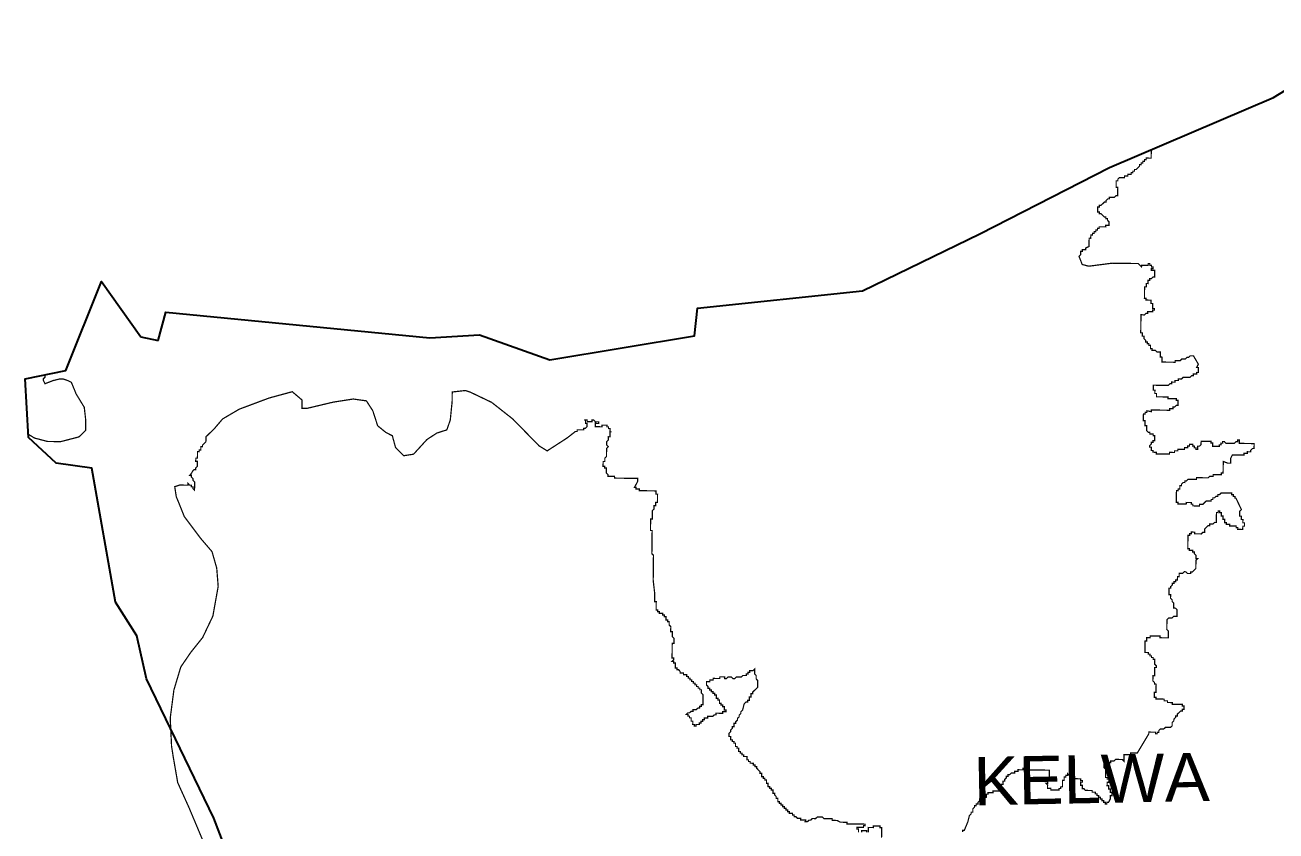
# Model space of a CAD drawing. Header units: metres. Extents: x 261354 to 266452, y 2168453 to 2172813.
# Drawn here: x 261354 to 264362, y 2170717 to 2172656 of the extents above; entities that cross this region are included whole.
import ezdxf

# ---------------------------------------------------------------- set-up
doc = ezdxf.new("R2010")
doc.units = ezdxf.units.M
for name, color, linetype in [('A-BLDG', 7, 'Continuous'), ('HAZARDS LINE', 1, 'Continuous'), ('village', 3, 'Continuous'), ('VILLAGE NAME', 250, 'Continuous')]:
    doc.layers.add(name, color=color, linetype=linetype)
doc.styles.get("Standard").update_dxf_attribs({"font": 'simplex.shx'})

msp = doc.modelspace()

# ---------------------------------------------------------------- linework, layer by layer
at = {"layer": 'A-BLDG', "color": 3, "flags": 128}
msp.add_lwpolyline([(261632.5, 2171905.5), (261674.2, 2171896.4)], dxfattribs=at)
at = {"layer": 'HAZARDS LINE', "lineweight": 18}
for points in [[(264062.1, 2172355.6, 2.99, 2.99, 0), (264061.8, 2172335.3, 2.99, 2.99, 0), (264049.9, 2172335.5, 2.99, 2.99, 0), (264049.8, 2172331.5, 2.97, 2.97, 0), (264045.8, 2172331.5, 2.97, 2.97, 0), (264045.8, 2172327.6, 2.97, 2.97, 0), (264041.8, 2172327.6, 2.97, 2.97, 0), (264041.8, 2172323.7, 2.97, 2.97, 0), (264037.8, 2172323.7, 2.97, 2.97, 0), (264037.8, 2172319.7, 2.97, 2.97, 0), (264033.8, 2172319.8, 2.97, 2.97, 0), (264033.8, 2172315.8, 2.97, 2.97, 0), (264029.7, 2172311.9, 2.97, 2.97, 0), (264025.7, 2172308, 2.97, 2.97, 0), (264021.8, 2172308, 2.97, 2.97, 0), (264021.7, 2172304.1, 2.97, 2.97, 0), (264017.8, 2172304.1, 2.97, 2.97, 0), (264017.7, 2172300.2, 2.97, 2.97, 0), (264013.7, 2172300.2, 2.97, 2.97, 0), (264013.7, 2172296.2, 2.97, 2.97, 0), (264005.8, 2172296.3, 2.97, 2.97, 0), (264005.7, 2172292.4, 2.97, 2.97, 0), (263997.8, 2172292.5, 2.97, 2.97, 0), (263997.7, 2172288.5, 2.97, 2.97, 0), (263985.8, 2172288.6, 2.97, 2.97, 0), (263981.8, 2172284.7, 2.97, 2.97, 0), (263981.8, 2172280.8, 2.97, 2.97, 0), (263977.8, 2172280.8, 2.97, 2.97, 0), (263977.6, 2172264.9, 2.97, 2.97, 0), (263981.6, 2172264.9, 2.97, 2.97, 0), (263981.3, 2172245.1, 2.97, 2.97, 0), (263977.4, 2172245.1, 2.97, 2.97, 0), (263973.4, 2172241.2, 2.97, 2.97, 0), (263961.5, 2172241.3, 2.97, 2.97, 0), (263961.4, 2172237.4, 2.97, 2.97, 0), (263957.4, 2172237.4, 2.97, 2.97, 0), (263953.4, 2172233.5, 2.97, 2.97, 0), (263953.4, 2172229.5, 2.97, 2.97, 0), (263949.4, 2172229.6, 2.97, 2.97, 0), (263945.4, 2172225.7, 2.97, 2.97, 0), (263941.4, 2172221.8, 2.97, 2.97, 0), (263937.4, 2172221.8, 2.97, 2.97, 0), (263937.4, 2172217.8, 2.97, 2.97, 0), (263933.4, 2172217.9, 2.97, 2.97, 0), (263933.3, 2172206, 2.97, 2.97, 0), (263937.2, 2172205.9, 2.97, 2.97, 0), (263937.2, 2172202, 2.97, 2.97, 0), (263941.1, 2172201.9, 2.97, 2.97, 0), (263945.1, 2172197.9, 2.97, 2.97, 0), (263949, 2172193.9, 2.97, 2.97, 0), (263952.9, 2172193.8, 2.97, 2.97, 0), (263952.9, 2172189.9, 2.97, 2.97, 0), (263956.9, 2172189.8, 2.97, 2.97, 0), (263956.8, 2172185.9, 2.97, 2.97, 0), (263960.7, 2172181.9, 2.97, 2.97, 0), (263960.6, 2172173.9, 2.97, 2.97, 0), (263952.7, 2172174, 2.97, 2.97, 0), (263952.7, 2172170, 2.97, 2.97, 0), (263936.8, 2172170.2, 2.97, 2.97, 0), (263936.7, 2172166.3, 2.97, 2.97, 0), (263932.8, 2172166.3, 2.97, 2.97, 0), (263932.7, 2172162.4, 2.97, 2.97, 0), (263928.8, 2172162.4, 2.97, 2.97, 0), (263928.7, 2172158.4, 2.97, 2.97, 0), (263924.8, 2172158.5, 2.97, 2.97, 0), (263924.7, 2172154.5, 2.97, 2.97, 0), (263920.7, 2172154.6, 2.97, 2.97, 0), (263920.7, 2172150.6, 2.97, 2.97, 0), (263916.7, 2172150.7, 2.97, 2.97, 0), (263916.6, 2172142.7, 2.97, 2.97, 0), (263912.7, 2172142.8, 2.97, 2.97, 0), (263912.4, 2172122.9, 2.97, 2.97, 0), (263904.4, 2172119.1, 2.97, 2.97, 0), (263904.4, 2172115.1, 2.97, 2.97, 0), (263896.5, 2172115.2, 2.97, 2.97, 0), (263896.4, 2172111.2, 2.97, 2.97, 0), (263892.4, 2172111.3, 2.97, 2.97, 0), (263892.3, 2172103.4, 2.97, 2.97, 0), (263888.3, 2172099.4, 2.97, 2.97, 0), (263896, 2172079.5, 2.97, 2.97, 0), (263911.8, 2172075.4, 2.97, 2.97, 0), (263967.4, 2172082.6, 2.97, 2.97, 0), (264030.9, 2172081.8, 2.97, 2.97, 0), (264038.7, 2172073.8, 2.97, 2.97, 0), (264038.8, 2172077.8, 2.97, 2.97, 0), (264046.7, 2172077.7, 2.99, 2.99, 0), (264054.7, 2172077.6, 2.99, 2.99, 0), (264054.7, 2172081.5, 2.99, 2.99, 0), (264058.7, 2172081.5, 2.99, 2.99, 0), (264058.7, 2172077.5, 2.99, 2.99, 0), (264062.6, 2172077.5, 2.99, 2.99, 0), (264062.6, 2172073.5, 2.99, 2.99, 0), (264066.6, 2172073.4, 2.99, 2.99, 0), (264066.5, 2172069.4, 2.99, 2.99, 0), (264062.5, 2172069.5, 2.99, 2.99, 0), (264062.5, 2172065.5, 2.99, 2.99, 0), (264070.5, 2172065.4, 2.99, 2.99, 0), (264070.3, 2172049.5, 2.99, 2.99, 0), (264066.3, 2172049.5, 2.99, 2.99, 0), (264062.2, 2172045.6, 2.99, 2.99, 0), (264058.2, 2172045.6, 2.99, 2.99, 0), (264058.2, 2172041.6, 2.99, 2.99, 0), (264054.2, 2172041.7, 2.99, 2.99, 0), (264054.1, 2172033.7, 2.99, 2.99, 0), (264050.1, 2172033.8, 2.99, 2.99, 0), (264050, 2172025.8, 2.99, 2.99, 0), (264046, 2172025.8, 2.99, 2.99, 0), (264045.7, 2171997.9, 2.99, 2.99, 0), (264049.7, 2171997.9, 2.99, 2.99, 0), (264049.6, 2171993.9, 2.99, 2.99, 0), (264061.6, 2171993.7, 2.99, 2.99, 0), (264061.5, 2171985.8, 2.99, 2.99, 0), (264065.4, 2171985.7, 2.99, 2.99, 0), (264065.3, 2171973.8, 2.99, 2.99, 0), (264069.3, 2171973.7, 2.99, 2.99, 0), (264069.2, 2171969.7, 2.99, 2.99, 0), (264065.2, 2171969.8, 2.99, 2.99, 0), (264065.2, 2171965.8, 2.99, 2.99, 0), (264053.2, 2171965.9, 2.99, 2.99, 0), (264053.2, 2171962, 2.99, 2.99, 0), (264049.2, 2171962, 2.99, 2.99, 0), (264045.2, 2171958.1, 2.97, 2.97, 0), (264045.2, 2171958.1, 2.97, 2.97, 0), (264037.3, 2171958.8, 2.97, 2.97, 0), (264036.8, 2171915.2, 2.97, 2.97, 0), (264040.8, 2171915.1, 2.97, 2.97, 0), (264040.7, 2171907.2, 2.97, 2.97, 0), (264044.6, 2171907.1, 2.97, 2.97, 0), (264044.6, 2171905.1, 2.99, 2.99, 0), (264044.5, 2171901.2, 2.99, 2.99, 0), (264048.5, 2171897.1, 2.99, 2.99, 0), (264048.4, 2171893.1, 2.99, 2.99, 0), (264052.4, 2171893.1, 2.99, 2.99, 0), (264052.4, 2171889.1, 2.99, 2.99, 0), (264056.3, 2171889, 2.99, 2.99, 0), (264056.3, 2171885.1, 2.99, 2.99, 0), (264060.3, 2171885, 2.99, 2.99, 0), (264060.2, 2171877, 2.99, 2.99, 0), (264064.2, 2171877, 2.99, 2.99, 0), (264064.1, 2171873, 2.99, 2.99, 0), (264072.1, 2171872.9, 2.99, 2.99, 0), (264076, 2171868.9, 2.99, 2.99, 0), (264084, 2171868.8, 2.99, 2.99, 0), (264083.8, 2171856.8, 2.99, 2.99, 0), (264087.8, 2171856.7, 2.99, 2.99, 0), (264087.7, 2171844.8, 2.99, 2.99, 0), (264119.5, 2171844.4, 2.99, 2.99, 0), (264119.6, 2171848.4, 2.99, 2.99, 0), (264131.6, 2171848.2, 2.99, 2.99, 0), (264135.6, 2171852.1, 2.99, 2.99, 0), (264143.6, 2171852, 2.99, 2.99, 0), (264147.6, 2171856, 2.99, 2.99, 0), (264151.6, 2171855.9, 2.99, 2.99, 0), (264155.6, 2171859.8, 2.99, 2.99, 0), (264163.6, 2171859.7, 2.99, 2.99, 0), (264175.3, 2171839.7, 2.99, 2.99, 0), (264171.2, 2171831.7, 2.99, 2.99, 0), (264175.2, 2171831.7, 2.99, 2.99, 0), (264175, 2171819.7, 2.99, 2.99, 0), (264171, 2171819.8, 2.99, 2.99, 0), (264171, 2171815.8, 2.99, 2.99, 0), (264163, 2171815.9, 2.99, 2.99, 0), (264163, 2171811.9, 2.99, 2.99, 0), (264159, 2171812, 2.99, 2.99, 0), (264155, 2171808, 2.99, 2.99, 0), (264139, 2171808.2, 2.99, 2.99, 0), (264135, 2171804.3, 2.99, 2.99, 0), (264127, 2171804.4, 2.99, 2.99, 0), (264126.9, 2171800.4, 2.99, 2.99, 0), (264119, 2171800.5, 2.99, 2.99, 0), (264118.9, 2171796.5, 2.99, 2.99, 0), (264111, 2171796.6, 2.99, 2.99, 0), (264110.9, 2171792.6, 2.99, 2.99, 0), (264106.9, 2171792.7, 2.99, 2.99, 0), (264102.9, 2171788.8, 2.99, 2.99, 0), (264067, 2171789.2, 2.99, 2.99, 0), (264066.8, 2171777.3, 2.99, 2.99, 0), (264070.8, 2171777.2, 2.99, 2.99, 0), (264070.7, 2171769.2, 2.99, 2.99, 0), (264074.7, 2171769.2, 2.99, 2.99, 0), (264074.6, 2171761.2, 2.99, 2.99, 0), (264078.6, 2171761.2, 2.99, 2.99, 0), (264102.5, 2171760.9, 2.99, 2.99, 0), (264102.5, 2171756.9, 2.99, 2.99, 0), (264122.4, 2171756.6, 2.99, 2.99, 0), (264122.3, 2171752.6, 2.99, 2.99, 0), (264126.3, 2171752.6, 2.99, 2.99, 0), (264126.2, 2171740.6, 2.99, 2.99, 0), (264122.2, 2171740.7, 2.99, 2.99, 0), (264118.1, 2171736.7, 2.99, 2.99, 0), (264114.2, 2171736.8, 2.99, 2.99, 0), (264114.1, 2171732.8, 2.99, 2.99, 0), (264106.1, 2171732.9, 2.99, 2.99, 0), (264106.1, 2171728.9, 2.99, 2.99, 0), (264062.2, 2171729.5, 2.99, 2.99, 0), (264062.2, 2171725.5, 2.99, 2.99, 0), (264051.4, 2171727.6, 2.97, 2.97, 0), (264051.3, 2171723.7, 2.97, 2.97, 0), (264047.3, 2171723.7, 2.97, 2.97, 0), (264047.3, 2171719.8, 2.97, 2.97, 0), (264043.3, 2171719.8, 2.97, 2.97, 0), (264043.1, 2171703.9, 2.97, 2.97, 0), (264047.1, 2171703.9, 2.97, 2.97, 0), (264047, 2171692, 2.97, 2.97, 0), (264050.9, 2171691.9, 2.97, 2.97, 0), (264050.9, 2171688, 2.99, 2.99, 0), (264050.8, 2171680, 2.99, 2.99, 0), (264054.7, 2171676, 2.99, 2.99, 0), (264058.7, 2171675.9, 2.99, 2.99, 0), (264058.6, 2171671.9, 2.99, 2.99, 0), (264066.6, 2171671.8, 2.99, 2.99, 0), (264066.6, 2171667.8, 2.99, 2.99, 0), (264070.5, 2171667.8, 2.99, 2.99, 0), (264070.4, 2171655.8, 2.99, 2.99, 0), (264066.4, 2171655.9, 2.99, 2.99, 0), (264066.3, 2171651.9, 2.99, 2.99, 0), (264062.4, 2171651.9, 2.99, 2.99, 0), (264062.3, 2171648, 2.99, 2.99, 0), (264058.3, 2171644, 2.99, 2.99, 0), (264058.2, 2171640, 2.99, 2.99, 0), (264062.2, 2171640, 2.99, 2.99, 0), (264062.1, 2171632, 2.99, 2.99, 0), (264066.1, 2171632, 2.99, 2.99, 0), (264066, 2171628, 2.99, 2.99, 0), (264074, 2171627.9, 2.99, 2.99, 0), (264074, 2171623.9, 2.99, 2.99, 0), (264105.8, 2171623.5, 2.99, 2.99, 0), (264105.9, 2171627.5, 2.99, 2.99, 0), (264117.9, 2171627.3, 2.99, 2.99, 0), (264117.9, 2171631.3, 2.99, 2.99, 0), (264125.9, 2171631.2, 2.99, 2.99, 0), (264125.9, 2171635.2, 2.99, 2.99, 0), (264141.9, 2171635, 2.99, 2.99, 0), (264141.9, 2171638.9, 2.99, 2.99, 0), (264149.9, 2171638.8, 2.99, 2.99, 0), (264149.9, 2171642.8, 2.99, 2.99, 0), (264153.9, 2171642.8, 2.99, 2.99, 0), (264154, 2171646.8, 2.99, 2.99, 0), (264162, 2171646.7, 2.99, 2.99, 0), (264161.9, 2171642.7, 2.99, 2.99, 0), (264165.9, 2171642.6, 2.99, 2.99, 0), (264165.8, 2171638.6, 2.99, 2.99, 0), (264169.8, 2171638.6, 2.99, 2.99, 0), (264169.8, 2171634.6, 2.99, 2.99, 0), (264173.8, 2171634.5, 2.99, 2.99, 0), (264173.9, 2171642.5, 2.99, 2.99, 0), (264177.8, 2171642.5, 2.99, 2.99, 0), (264181.9, 2171646.4, 2.99, 2.99, 0), (264182, 2171654.4, 2.99, 2.99, 0), (264205.9, 2171654.1, 2.99, 2.99, 0), (264205.8, 2171650.1, 2.99, 2.99, 0), (264209.8, 2171650, 2.99, 2.99, 0), (264209.7, 2171642.1, 2.99, 2.99, 0), (264225.7, 2171641.8, 2.99, 2.99, 0), (264225.7, 2171645.8, 2.99, 2.99, 0), (264229.7, 2171645.8, 2.99, 2.99, 0), (264229.8, 2171649.8, 2.99, 2.99, 0), (264233.7, 2171649.7, 2.99, 2.99, 0), (264233.8, 2171653.7, 2.99, 2.99, 0), (264237.8, 2171653.6, 2.99, 2.99, 0), (264241.7, 2171649.6, 2.99, 2.99, 0), (264261.6, 2171649.3, 2.99, 2.99, 0), (264265.7, 2171653.3, 2.99, 2.99, 0), (264269.7, 2171653.2, 2.99, 2.99, 0), (264269.7, 2171657.2, 2.99, 2.99, 0), (264273.7, 2171657.2, 2.99, 2.99, 0), (264273.6, 2171649.2, 2.99, 2.99, 0), (264309.5, 2171648.7, 2.99, 2.99, 0), (264309.3, 2171636.8, 2.99, 2.99, 0), (264305.3, 2171636.8, 2.99, 2.99, 0), (264301.3, 2171632.9, 2.99, 2.99, 0), (264301.2, 2171628.9, 2.99, 2.99, 0), (264293.3, 2171629, 2.99, 2.99, 0), (264293.2, 2171625, 2.99, 2.99, 0), (264285.3, 2171625.1, 2.99, 2.99, 0), (264285.2, 2171621.1, 2.99, 2.99, 0), (264257.3, 2171621.5, 2.99, 2.99, 0), (264253.2, 2171613.6, 2.99, 2.99, 0), (264253.1, 2171601.6, 2.99, 2.99, 0), (264245.9, 2171601.7, 2.99, 2.99, 0), (264235.2, 2171605.7, 2.99, 2.99, 0), (264234.8, 2171577.8, 2.99, 2.99, 0), (264230.8, 2171577.8, 2.99, 2.99, 0), (264230.8, 2171573.8, 2.99, 2.99, 0), (264210.9, 2171574.1, 2.99, 2.99, 0), (264210.8, 2171570.1, 2.99, 2.99, 0), (264202.8, 2171570.2, 2.99, 2.99, 0), (264198.8, 2171566.3, 2.99, 2.99, 0), (264170.9, 2171566.6, 2.99, 2.99, 0), (264170.9, 2171562.6, 2.99, 2.99, 0), (264150.9, 2171562.9, 2.99, 2.99, 0), (264146.9, 2171559, 2.99, 2.99, 0), (264142.9, 2171559, 2.99, 2.99, 0), (264142.9, 2171555, 2.99, 2.99, 0), (264138.9, 2171555.1, 2.99, 2.99, 0), (264134.8, 2171551.2, 2.99, 2.99, 0), (264134.8, 2171547.2, 2.99, 2.99, 0), (264130.8, 2171547.2, 2.99, 2.99, 0), (264130.7, 2171539.2, 2.99, 2.99, 0), (264126.7, 2171539.3, 2.99, 2.99, 0), (264126.6, 2171535.3, 2.99, 2.99, 0), (264122.7, 2171535.4, 2.99, 2.99, 0), (264122.3, 2171507.5, 2.99, 2.99, 0), (264126.3, 2171507.4, 2.99, 2.99, 0), (264126.2, 2171503.4, 2.99, 2.99, 0), (264146.1, 2171503.2, 2.99, 2.99, 0), (264146.2, 2171507.1, 2.99, 2.99, 0), (264158.2, 2171507, 2.99, 2.99, 0), (264158.1, 2171503, 2.99, 2.99, 0), (264162.1, 2171502.9, 2.99, 2.99, 0), (264162, 2171498.9, 2.99, 2.99, 0), (264178, 2171498.7, 2.99, 2.99, 0), (264178, 2171502.7, 2.99, 2.99, 0), (264186, 2171502.6, 2.99, 2.99, 0), (264190.1, 2171506.5, 2.99, 2.99, 0), (264194.1, 2171510.5, 2.99, 2.99, 0), (264206, 2171510.3, 2.99, 2.99, 0), (264206.1, 2171514.3, 2.99, 2.99, 0), (264210.1, 2171514.3, 2.99, 2.99, 0), (264210.1, 2171518.2, 2.99, 2.99, 0), (264214.1, 2171518.2, 2.99, 2.99, 0), (264218.2, 2171522.1, 2.99, 2.99, 0), (264222.2, 2171522.1, 2.99, 2.99, 0), (264222.2, 2171526.1, 2.99, 2.99, 0), (264226.2, 2171526, 2.99, 2.99, 0), (264230.2, 2171529.9, 2.99, 2.99, 0), (264238.2, 2171529.8, 2.99, 2.99, 0), (264238.2, 2171529.8, 2.99, 2.99, 0), (264255.6, 2171529.6, 2.99, 2.99, 0), (264255.5, 2171525.6, 2.99, 2.99, 0), (264259.5, 2171525.6, 2.99, 2.99, 0), (264259.4, 2171521.6, 2.99, 2.99, 0), (264263.4, 2171521.5, 2.99, 2.99, 0), (264263.4, 2171517.5, 2.99, 2.99, 0), (264265.7, 2171517.5, 2.99, 2.99, 0), (264278.8, 2171490, 2.99, 2.99, 0), (264274.7, 2171486.1, 2.99, 2.99, 0), (264274.5, 2171474.1, 2.99, 2.99, 0), (264278.5, 2171474.1, 2.99, 2.99, 0), (264278.4, 2171466.1, 2.99, 2.99, 0), (264282.4, 2171466.1, 2.99, 2.99, 0), (264282.3, 2171458.1, 2.99, 2.99, 0), (264286.3, 2171458, 2.99, 2.99, 0), (264286.2, 2171450.1, 2.99, 2.99, 0), (264282.2, 2171450.1, 2.99, 2.99, 0), (264282.1, 2171442.1, 2.99, 2.99, 0), (264270.1, 2171442.3, 2.99, 2.99, 0), (264270.2, 2171446.3, 2.99, 2.99, 0), (264266.2, 2171446.3, 2.99, 2.99, 0), (264266.3, 2171450.3, 2.99, 2.99, 0), (264250.3, 2171450.5, 2.99, 2.99, 0), (264250.4, 2171454.5, 2.99, 2.99, 0), (264242.4, 2171454.6, 2.99, 2.99, 0), (264242.4, 2171458.6, 2.99, 2.99, 0), (264238.5, 2171458.7, 2.99, 2.99, 0), (264238.6, 2171466.6, 2.99, 2.99, 0), (264234.6, 2171466.7, 2.99, 2.99, 0), (264234.7, 2171474.7, 2.99, 2.99, 0), (264230.7, 2171474.7, 2.99, 2.99, 0), (264230.8, 2171482.7, 2.99, 2.99, 0), (264226.8, 2171482.8, 2.99, 2.99, 0), (264226.9, 2171486.7, 2.99, 2.99, 0), (264222.9, 2171486.8, 2.99, 2.99, 0), (264222.8, 2171482.8, 2.99, 2.99, 0), (264218.9, 2171482.9, 2.99, 2.99, 0), (264218.5, 2171458.9, 2.99, 2.99, 0), (264214.5, 2171459, 2.99, 2.99, 0), (264210.5, 2171455.1, 2.99, 2.99, 0), (264202.5, 2171455.2, 2.99, 2.99, 0), (264202.5, 2171451.2, 2.99, 2.99, 0), (264198.5, 2171451.2, 2.99, 2.99, 0), (264194.5, 2171447.3, 2.99, 2.99, 0), (264190.4, 2171443.4, 2.99, 2.99, 0), (264190.3, 2171435.4, 2.99, 2.99, 0), (264186.3, 2171435.4, 2.99, 2.99, 0), (264182.3, 2171431.5, 2.99, 2.99, 0), (264166.3, 2171431.7, 2.99, 2.99, 0), (264166.4, 2171435.7, 2.99, 2.99, 0), (264158.4, 2171435.8, 2.99, 2.99, 0), (264158.4, 2171431.8, 2.99, 2.99, 0), (264154.4, 2171431.9, 2.99, 2.99, 0), (264154.3, 2171427.9, 2.99, 2.99, 0), (264150.3, 2171428, 2.99, 2.99, 0), (264149.9, 2171396.1, 2.99, 2.99, 0), (264153.9, 2171396, 2.99, 2.99, 0), (264153.8, 2171392, 2.99, 2.99, 0), (264161.8, 2171391.9, 2.99, 2.99, 0), (264161.8, 2171387.9, 2.99, 2.99, 0), (264165.7, 2171387.9, 2.99, 2.99, 0), (264165.7, 2171383.9, 2.99, 2.99, 0), (264169.6, 2171379.8, 2.99, 2.99, 0), (264169.5, 2171371.9, 2.99, 2.99, 0), (264173.5, 2171371.8, 2.99, 2.99, 0), (264169.5, 2171367.9, 2.99, 2.99, 0), (264169.2, 2171348, 2.99, 2.99, 0), (264165.2, 2171344, 2.99, 2.99, 0), (264161.1, 2171340.1, 2.99, 2.99, 0), (264157.1, 2171340.1, 2.99, 2.99, 0), (264157.1, 2171336.2, 2.99, 2.99, 0), (264149.1, 2171336.3, 2.99, 2.99, 0), (264145.2, 2171340.3, 2.99, 2.99, 0), (264141.2, 2171340.4, 2.99, 2.99, 0), (264137.1, 2171336.4, 2.99, 2.99, 0), (264129.2, 2171336.5, 2.99, 2.99, 0), (264129.1, 2171328.6, 2.99, 2.99, 0), (264125.1, 2171328.6, 2.99, 2.99, 0), (264125, 2171320.6, 2.99, 2.99, 0), (264121, 2171320.7, 2.99, 2.99, 0), (264120.9, 2171316.7, 2.99, 2.99, 0), (264116.9, 2171316.8, 2.99, 2.99, 0), (264116.9, 2171312.8, 2.99, 2.99, 0), (264112.9, 2171312.8, 2.99, 2.99, 0), (264112.9, 2171308.8, 2.99, 2.99, 0), (264108.8, 2171304.9, 2.99, 2.99, 0), (264108.8, 2171300.9, 2.99, 2.99, 0), (264104.8, 2171301, 2.99, 2.99, 0), (264104.6, 2171285, 2.99, 2.99, 0), (264108.5, 2171285, 2.99, 2.99, 0), (264108.4, 2171277, 2.99, 2.99, 0), (264112.4, 2171273, 2.99, 2.99, 0), (264112.3, 2171269, 2.99, 2.99, 0), (264116.2, 2171264.9, 2.99, 2.99, 0), (264116.1, 2171253, 2.99, 2.99, 0), (264120.1, 2171252.9, 2.99, 2.99, 0), (264124, 2171248.9, 2.99, 2.99, 0), (264123.8, 2171232.9, 2.99, 2.99, 0), (264115.8, 2171233, 2.99, 2.99, 0), (264111.8, 2171229.1, 2.99, 2.99, 0), (264103.8, 2171229.2, 2.99, 2.99, 0), (264099.8, 2171225.3, 2.99, 2.99, 0), (264099.4, 2171201.4, 2.99, 2.99, 0), (264103.4, 2171197.3, 2.99, 2.99, 0), (264103.2, 2171181.4, 2.99, 2.99, 0), (264083.2, 2171181.6, 2.99, 2.99, 0), (264083.3, 2171185.6, 2.99, 2.99, 0), (264059.4, 2171185.9, 2.99, 2.99, 0), (264059.3, 2171182, 2.99, 2.99, 0), (264051.3, 2171182.1, 2.99, 2.99, 0), (264051.2, 2171174.1, 2.99, 2.99, 0), (264047.3, 2171174.1, 2.99, 2.99, 0), (264047.1, 2171162.2, 2.99, 2.99, 0), (264046.9, 2171146.2, 2.99, 2.99, 0), (264054.8, 2171146.1, 2.99, 2.99, 0), (264054.8, 2171142.1, 2.99, 2.99, 0), (264058.8, 2171142.1, 2.99, 2.99, 0), (264058.7, 2171138.1, 2.99, 2.99, 0), (264062.7, 2171138, 2.99, 2.99, 0), (264062.7, 2171134.1, 2.99, 2.99, 0), (264066.6, 2171134, 2.99, 2.99, 0), (264066.6, 2171130, 2.99, 2.99, 0), (264070.6, 2171130, 2.99, 2.99, 0), (264070.4, 2171118, 2.99, 2.99, 0), (264074.3, 2171114, 2.99, 2.99, 0), (264074.3, 2171110, 2.99, 2.99, 0), (264070.3, 2171110, 2.99, 2.99, 0), (264070, 2171090.1, 2.99, 2.99, 0), (264066.1, 2171090.2, 2.99, 2.99, 0), (264065.9, 2171078.2, 2.99, 2.99, 0), (264069.8, 2171074.1, 2.99, 2.99, 0), (264069.8, 2171070.2, 2.99, 2.99, 0), (264073.8, 2171070.1, 2.99, 2.99, 0), (264073.5, 2171050.2, 2.99, 2.99, 0), (264069.5, 2171050.2, 2.99, 2.99, 0), (264069.3, 2171038.3, 2.99, 2.99, 0), (264073.3, 2171038.2, 2.99, 2.99, 0), (264073.3, 2171034.2, 2.99, 2.99, 0), (264093.2, 2171034, 2.99, 2.99, 0), (264093.2, 2171030, 2.99, 2.99, 0), (264101.1, 2171029.9, 2.99, 2.99, 0), (264101.1, 2171025.9, 2.99, 2.99, 0), (264113, 2171025.7, 2.99, 2.99, 0), (264113, 2171021.7, 2.99, 2.99, 0), (264136.9, 2171021.4, 2.99, 2.99, 0), (264136.8, 2171017.4, 2.99, 2.99, 0), (264140.8, 2171017.4, 2.99, 2.99, 0), (264140.7, 2171009.4, 2.99, 2.99, 0), (264136.7, 2171009.4, 2.99, 2.99, 0), (264136.7, 2171005.5, 2.99, 2.99, 0), (264132.7, 2171005.5, 2.99, 2.99, 0), (264128.7, 2171001.6, 2.99, 2.99, 0), (264124.6, 2170997.7, 2.99, 2.99, 0), (264124.6, 2170993.7, 2.99, 2.99, 0), (264120.6, 2170993.7, 2.99, 2.99, 0), (264120.5, 2170989.7, 2.99, 2.99, 0), (264116.5, 2170985.8, 2.99, 2.99, 0), (264116.4, 2170981.8, 2.99, 2.99, 0), (264112.4, 2170977.9, 2.99, 2.99, 0), (264112.3, 2170969.9, 2.99, 2.99, 0), (264108.2, 2170966, 2.99, 2.99, 0), (264096.3, 2170966.1, 2.99, 2.99, 0), (264092.2, 2170962.2, 2.99, 2.99, 0), (264084.3, 2170962.3, 2.99, 2.99, 0), (264080.2, 2170958.4, 2.99, 2.99, 0), (264080.2, 2170954.4, 2.99, 2.99, 0), (264076.2, 2170954.4, 2.99, 2.99, 0), (264076.1, 2170950.5, 2.99, 2.99, 0), (264072.2, 2170950.5, 2.99, 2.99, 0), (264072.2, 2170954.5, 2.99, 2.99, 0), (264056.3, 2170954.7, 2.99, 2.99, 0), (264056.2, 2170950.7, 2.99, 2.99, 0), (264028.4, 2170904.3, 2.98, 2.98, 0), (264012.5, 2170904.5, 2.98, 2.98, 0), (264012.5, 2170900.5, 2.98, 2.98, 0), (263996.6, 2170900.7, 2.98, 2.98, 0), (263996.4, 2170884.8, 2.98, 2.98, 0), (263992.4, 2170888.8, 2.98, 2.98, 0), (263976.5, 2170889, 2.98, 2.98, 0), (263972.5, 2170885.1, 2.98, 2.98, 0), (263964.5, 2170885.2, 2.98, 2.98, 0), (263964.5, 2170881.2, 2.98, 2.98, 0), (263952.6, 2170881.4, 2.98, 2.98, 0), (263952.5, 2170877.4, 2.98, 2.98, 0), (263948.5, 2170877.5, 2.98, 2.98, 0), (263948.5, 2170869.5, 2.98, 2.98, 0), (263952.4, 2170865.5, 2.98, 2.98, 0), (263952.1, 2170845.6, 2.98, 2.98, 0), (263956.1, 2170845.5, 2.98, 2.98, 0), (263956.1, 2170841.6, 2.98, 2.98, 0), (263960, 2170841.5, 2.98, 2.98, 0), (263959.9, 2170833.6, 2.98, 2.98, 0), (263956, 2170833.6, 2.98, 2.98, 0), (263955.9, 2170825.7, 2.98, 2.98, 0), (263959.8, 2170825.6, 2.98, 2.98, 0), (263959.7, 2170817.7, 2.98, 2.98, 0), (263963.7, 2170817.6, 2.98, 2.98, 0), (263963.6, 2170809.7, 2.98, 2.98, 0), (263967.6, 2170809.6, 2.98, 2.98, 0), (263967.5, 2170801.7, 2.98, 2.98, 0), (263963.5, 2170801.7, 2.98, 2.98, 0), (263963.4, 2170793.7, 2.98, 2.98, 0), (263959.4, 2170785.8, 2.98, 2.98, 0), (263955.4, 2170785.9, 2.98, 2.98, 0), (263955.3, 2170781.9, 2.98, 2.98, 0), (263951.4, 2170782, 2.98, 2.98, 0), (263951.4, 2170785.9, 2.98, 2.98, 0), (263947.4, 2170786, 2.98, 2.98, 0), (263947.5, 2170790, 2.98, 2.98, 0), (263943.5, 2170790, 2.98, 2.98, 0), (263943.6, 2170794, 2.98, 2.98, 0), (263939.6, 2170794, 2.98, 2.98, 0), (263939.6, 2170798, 2.98, 2.98, 0), (263935.6, 2170798.1, 2.98, 2.98, 0), (263935.7, 2170802, 2.98, 2.98, 0), (263931.7, 2170802.1, 2.98, 2.98, 0), (263931.8, 2170806.1, 2.98, 2.98, 0), (263927.8, 2170806.1, 2.98, 2.98, 0), (263927.8, 2170810.1, 2.98, 2.98, 0), (263919.9, 2170810.2, 2.98, 2.98, 0), (263919.9, 2170814.2, 2.98, 2.98, 0), (263904, 2170814.4, 2.98, 2.98, 0), (263900.1, 2170818.4, 2.98, 2.98, 0), (263896.1, 2170818.4, 2.98, 2.98, 0), (263896.2, 2170826.4, 2.98, 2.98, 0), (263892.3, 2170826.4, 2.98, 2.98, 0), (263892.3, 2170834.4, 2.98, 2.98, 0), (263896.3, 2170834.3, 2.98, 2.98, 0), (263896.4, 2170838.3, 2.98, 2.98, 0), (263892.4, 2170838.4, 2.98, 2.98, 0), (263892.4, 2170842.3, 2.98, 2.98, 0), (263876.5, 2170842.5, 2.98, 2.98, 0), (263876.6, 2170846.5, 2.98, 2.98, 0), (263868.6, 2170846.6, 2.98, 2.98, 0), (263868.7, 2170850.6, 2.98, 2.98, 0), (263864.7, 2170850.6, 2.98, 2.98, 0), (263860.8, 2170854.7, 2.98, 2.98, 0), (263860.7, 2170850.7, 2.98, 2.98, 0), (263856.8, 2170850.7, 2.98, 2.98, 0), (263856.7, 2170846.8, 2.98, 2.98, 0), (263852.7, 2170846.8, 2.98, 2.98, 0), (263852.6, 2170838.9, 2.98, 2.98, 0), (263848.7, 2170838.9, 2.98, 2.98, 0), (263848.5, 2170823, 2.98, 2.98, 0), (263844.5, 2170823, 2.98, 2.98, 0), (263844.4, 2170819.1, 2.98, 2.98, 0), (263840.5, 2170819.1, 2.98, 2.98, 0), (263840.4, 2170815.1, 2.98, 2.98, 0), (263820.5, 2170815.4, 2.98, 2.98, 0), (263820.6, 2170819.4, 2.98, 2.98, 0), (263812.6, 2170819.5, 2.98, 2.98, 0), (263812.7, 2170827.4, 2.98, 2.98, 0), (263808.8, 2170831.4, 2.98, 2.98, 0), (263812.8, 2170831.4, 2.98, 2.98, 0), (263812.9, 2170843.3, 2.98, 2.98, 0), (263816.9, 2170843.3, 2.98, 2.98, 0), (263817.1, 2170863.1, 2.98, 2.98, 0), (263765.5, 2170863.8, 2.98, 2.98, 0), (263765.5, 2170867.8, 2.98, 2.98, 0), (263761.5, 2170867.8, 2.98, 2.98, 0), (263761.5, 2170863.8, 2.98, 2.98, 0), (263757.5, 2170863.9, 2.98, 2.98, 0), (263757.6, 2170867.9, 2.98, 2.98, 0), (263753.6, 2170867.9, 2.98, 2.98, 0), (263753.5, 2170863.9, 2.98, 2.98, 0), (263741.6, 2170864.1, 2.98, 2.98, 0), (263741.6, 2170860.1, 2.98, 2.98, 0), (263733.6, 2170860.2, 2.98, 2.98, 0), (263733.6, 2170856.2, 2.98, 2.98, 0), (263725.6, 2170856.3, 2.98, 2.98, 0), (263721.6, 2170852.4, 2.98, 2.98, 0), (263717.6, 2170852.4, 2.98, 2.98, 0), (263717.6, 2170848.5, 2.98, 2.98, 0), (263713.6, 2170848.5, 2.98, 2.98, 0), (263713.5, 2170844.5, 2.98, 2.98, 0), (263709.5, 2170840.6, 2.98, 2.98, 0), (263709.5, 2170836.6, 2.98, 2.98, 0), (263705.5, 2170836.7, 2.98, 2.98, 0), (263705.4, 2170828.7, 2.98, 2.98, 0), (263701.4, 2170828.8, 2.98, 2.98, 0), (263701.3, 2170816.8, 2.98, 2.98, 0), (263697.3, 2170816.9, 2.98, 2.98, 0), (263697.2, 2170812.9, 2.98, 2.98, 0), (263681.3, 2170813.1, 2.98, 2.98, 0), (263681.3, 2170809.1, 2.98, 2.98, 0), (263669.4, 2170809.3, 2.98, 2.98, 0), (263669.3, 2170805.3, 2.98, 2.98, 0), (263665.3, 2170805.3, 2.98, 2.98, 0), (263665.2, 2170797.4, 2.98, 2.98, 0), (263653.3, 2170797.5, 2.98, 2.98, 0), (263653.3, 2170793.6, 2.98, 2.98, 0), (263649.3, 2170793.6, 2.98, 2.98, 0), (263649.2, 2170789.6, 2.98, 2.98, 0), (263645.2, 2170785.7, 2.98, 2.98, 0), (263645.2, 2170781.7, 2.98, 2.98, 0), (263641.2, 2170781.8, 2.98, 2.98, 0), (263641.1, 2170777.8, 2.98, 2.98, 0), (263637.2, 2170777.8, 2.98, 2.98, 0), (263637.1, 2170773.9, 2.98, 2.98, 0), (263633.1, 2170769.9, 2.98, 2.98, 0), (263633, 2170762, 2.98, 2.98, 0), (263629, 2170762, 2.98, 2.98, 0), (263629, 2170758.1, 2.98, 2.98, 0), (263624.9, 2170754.1, 2.98, 2.98, 0), (263620.8, 2170738.3, 2.98, 2.98, 0), (263612.6, 2170718.5, 2.98, 2.98, 0), (263608.6, 2170718.5, 2.98, 2.98, 0), (263608.5, 2170714.6, 2.98, 2.98, 0)], [(261361.5, 2171671.4, 2.97, 2.97, 0), (261376.5, 2171662.1, 2.97, 2.97, 0), (261408.1, 2171653.8, 2.97, 2.97, 0), (261439.8, 2171653.4, 2.97, 2.97, 0), (261483.6, 2171664.8, 2.97, 2.97, 0), (261499.7, 2171680.4, 2.97, 2.97, 0), (261499.8, 2171688.4, 2.97, 2.97, 0), (261500, 2171704.2, 2.97, 2.97, 0), (261496.4, 2171736, 2.97, 2.97, 0), (261476.9, 2171768, 2.97, 2.97, 0), (261465.4, 2171795.9, 2.97, 2.97, 0), (261457.5, 2171800, 2.97, 2.97, 0), (261445.7, 2171804.1, 2.97, 2.97, 0), (261437.7, 2171804.2, 2.97, 2.97, 0), (261421.8, 2171800.4, 2.97, 2.97, 0), (261401.9, 2171792.7, 2.97, 2.97, 0), (261398, 2171800.7, 2.97, 2.97, 0), (261398.1, 2171804.7, 2.97, 2.97, 0), (261402.1, 2171808.6, 2.97, 2.97, 0), (261402.1, 2171812.5, 2.97, 2.97, 0), (261402.2, 2171814.3, 2.97, 2.97, 0)], [(263358, 2170713.6, 2.98, 2.98, 0), (263358.1, 2170721.6, 2.98, 2.98, 0), (263354.1, 2170721.7, 2.98, 2.98, 0), (263354.2, 2170725.6, 2.98, 2.98, 0), (263370.1, 2170725.4, 2.98, 2.98, 0), (263370.1, 2170729.4, 2.98, 2.98, 0), (263374.1, 2170729.4, 2.98, 2.98, 0), (263374.2, 2170733.3, 2.98, 2.98, 0), (263330.4, 2170733.9, 2.98, 2.98, 0), (263330.5, 2170737.8, 2.98, 2.98, 0), (263314.6, 2170738, 2.98, 2.98, 0), (263306.7, 2170742.1, 2.98, 2.98, 0), (263294.7, 2170742.3, 2.98, 2.98, 0), (263294.8, 2170746.2, 2.98, 2.98, 0), (263274.9, 2170746.5, 2.98, 2.98, 0), (263271, 2170750.5, 2.98, 2.98, 0), (263259.1, 2170750.7, 2.98, 2.98, 0), (263255, 2170746.7, 2.98, 2.98, 0), (263247.1, 2170746.8, 2.98, 2.98, 0), (263243.1, 2170742.9, 2.98, 2.98, 0), (263239.1, 2170742.9, 2.98, 2.98, 0), (263235.1, 2170739, 2.98, 2.98, 0), (263231.1, 2170739.1, 2.98, 2.98, 0), (263231.1, 2170743, 2.98, 2.98, 0), (263219.2, 2170743.2, 2.98, 2.98, 0), (263219.2, 2170747.2, 2.98, 2.98, 0), (263211.3, 2170747.3, 2.98, 2.98, 0), (263207.4, 2170751.3, 2.98, 2.98, 0), (263203.4, 2170751.3, 2.98, 2.98, 0), (263203.4, 2170755.3, 2.98, 2.98, 0), (263199.5, 2170755.4, 2.98, 2.98, 0), (263199.5, 2170759.3, 2.98, 2.98, 0), (263191.6, 2170759.4, 2.98, 2.98, 0), (263191.6, 2170763.4, 2.98, 2.98, 0), (263187.6, 2170763.5, 2.98, 2.98, 0), (263187.7, 2170767.4, 2.98, 2.98, 0), (263183.7, 2170767.5, 2.98, 2.98, 0), (263183.8, 2170771.5, 2.98, 2.98, 0), (263179.8, 2170771.5, 2.98, 2.98, 0), (263179.8, 2170775.5, 2.98, 2.98, 0), (263175.8, 2170775.5, 2.98, 2.98, 0), (263175.9, 2170779.5, 2.98, 2.98, 0), (263171.9, 2170779.6, 2.98, 2.98, 0), (263172, 2170783.5, 2.98, 2.98, 0), (263168, 2170783.6, 2.98, 2.98, 0), (263168, 2170787.6, 2.98, 2.98, 0), (263164.1, 2170787.6, 2.98, 2.98, 0), (263164.2, 2170795.6, 2.98, 2.98, 0), (263160.2, 2170795.6, 2.98, 2.98, 0), (263160.2, 2170799.6, 2.98, 2.98, 0), (263156.3, 2170803.6, 2.98, 2.98, 0), (263156.4, 2170807.6, 2.98, 2.98, 0), (263152.4, 2170807.6, 2.98, 2.98, 0), (263152.5, 2170815.6, 2.98, 2.98, 0), (263148.5, 2170815.6, 2.98, 2.98, 0), (263148.6, 2170819.6, 2.98, 2.98, 0), (263144.6, 2170819.7, 2.98, 2.98, 0), (263144.6, 2170823.6, 2.98, 2.98, 0), (263140.6, 2170823.7, 2.98, 2.98, 0), (263140.7, 2170831.6, 2.98, 2.98, 0), (263136.8, 2170831.7, 2.98, 2.98, 0), (263136.9, 2170839.6, 2.98, 2.98, 0), (263132.9, 2170839.7, 2.98, 2.98, 0), (263132.9, 2170843.7, 2.98, 2.98, 0), (263129, 2170843.7, 2.98, 2.98, 0), (263129, 2170847.7, 2.98, 2.98, 0), (263125, 2170847.7, 2.98, 2.98, 0), (263125.1, 2170855.7, 2.98, 2.98, 0), (263121.2, 2170855.7, 2.98, 2.98, 0), (263121.2, 2170859.7, 2.98, 2.98, 0), (263117.3, 2170863.7, 2.98, 2.98, 0), (263113.4, 2170867.8, 2.98, 2.98, 0), (263113.4, 2170871.7, 2.98, 2.98, 0), (263109.4, 2170871.8, 2.98, 2.98, 0), (263109.5, 2170875.8, 2.98, 2.98, 0), (263105.5, 2170875.8, 2.98, 2.98, 0), (263105.5, 2170879.8, 2.98, 2.98, 0), (263097.6, 2170879.9, 2.98, 2.98, 0), (263097.6, 2170883.9, 2.98, 2.98, 0), (263093.7, 2170883.9, 2.98, 2.98, 0), (263093.7, 2170887.9, 2.98, 2.98, 0), (263089.7, 2170887.9, 2.98, 2.98, 0), (263089.8, 2170895.9, 2.98, 2.98, 0), (263081.9, 2170896, 2.98, 2.98, 0), (263081.9, 2170900, 2.98, 2.98, 0), (263078, 2170900, 2.98, 2.98, 0), (263078, 2170904, 2.98, 2.98, 0), (263074, 2170904, 2.98, 2.98, 0), (263074.1, 2170908, 2.98, 2.98, 0), (263070.1, 2170908.1, 2.98, 2.98, 0), (263070.2, 2170916, 2.98, 2.98, 0), (263066.2, 2170916.1, 2.98, 2.98, 0), (263066.3, 2170920.1, 2.98, 2.98, 0), (263062.3, 2170920.1, 2.98, 2.98, 0), (263062.4, 2170928.1, 2.98, 2.98, 0), (263058.4, 2170928.1, 2.98, 2.98, 0), (263058.5, 2170932.1, 2.98, 2.98, 0), (263054.5, 2170932.1, 2.98, 2.98, 0), (263054.5, 2170936.1, 2.98, 2.98, 0), (263050.6, 2170936.2, 2.98, 2.98, 0), (263050.7, 2170944.1, 2.98, 2.98, 0), (263046.7, 2170944.2, 2.98, 2.98, 0), (263046.8, 2170952.1, 2.98, 2.98, 0), (263050.8, 2170956, 2.98, 2.98, 0), (263050.9, 2170960, 2.98, 2.98, 0), (263054.9, 2170963.9, 2.98, 2.98, 0), (263054.9, 2170967.9, 2.98, 2.98, 0), (263058.9, 2170967.9, 2.98, 2.98, 0), (263059, 2170975.8, 2.98, 2.98, 0), (263063, 2170975.8, 2.98, 2.98, 0), (263063, 2170979.7, 2.98, 2.98, 0), (263067.1, 2170983.7, 2.98, 2.98, 0), (263067.1, 2170987.7, 2.98, 2.98, 0), (263071.1, 2170991.6, 2.98, 2.98, 0), (263071.2, 2170995.6, 2.98, 2.98, 0), (263075.2, 2170999.5, 2.98, 2.98, 0), (263075.2, 2171003.5, 2.98, 2.98, 0), (263079.3, 2171007.4, 2.98, 2.98, 0), (263083.4, 2171023.2, 2.98, 2.98, 0), (263087.5, 2171027.2, 2.98, 2.98, 0), (263091.4, 2171027.1, 2.98, 2.98, 0), (263091.5, 2171031.1, 2.98, 2.98, 0), (263095.5, 2171031.1, 2.98, 2.98, 0), (263095.6, 2171039, 2.98, 2.98, 0), (263099.5, 2171039, 2.98, 2.98, 0), (263099.6, 2171046.9, 2.98, 2.98, 0), (263103.6, 2171046.9, 2.98, 2.98, 0), (263103.7, 2171050.8, 2.98, 2.98, 0), (263111.7, 2171058.7, 2.98, 2.98, 0), (263115.7, 2171062.6, 2.98, 2.98, 0), (263115.9, 2171078.5, 2.98, 2.98, 0), (263112, 2171082.6, 2.98, 2.98, 0), (263112.1, 2171090.5, 2.98, 2.98, 0), (263108.2, 2171094.5, 2.98, 2.98, 0), (263108.3, 2171106.5, 2.98, 2.98, 0), (263104.3, 2171102.5, 2.98, 2.98, 0), (263096.3, 2171102.6, 2.98, 2.98, 0), (263096.3, 2171098.7, 2.98, 2.98, 0), (263092.3, 2171098.7, 2.98, 2.98, 0), (263092.3, 2171094.7, 2.98, 2.98, 0), (263088.3, 2171094.8, 2.98, 2.98, 0), (263088.2, 2171090.8, 2.98, 2.98, 0), (263080.3, 2171090.9, 2.98, 2.98, 0), (263076.3, 2171087, 2.98, 2.98, 0), (263064.3, 2171087.1, 2.98, 2.98, 0), (263060.3, 2171083.2, 2.98, 2.98, 0), (263056.3, 2171083.2, 2.98, 2.98, 0), (263052.4, 2171087.3, 2.98, 2.98, 0), (263044.5, 2171087.4, 2.98, 2.98, 0), (263040.4, 2171083.4, 2.98, 2.98, 0), (263036.5, 2171083.5, 2.98, 2.98, 0), (263036.5, 2171087.5, 2.98, 2.98, 0), (263024.6, 2171087.6, 2.98, 2.98, 0), (263024.5, 2171083.6, 2.98, 2.98, 0), (263008.6, 2171083.8, 2.98, 2.98, 0), (263008.6, 2171079.8, 2.98, 2.98, 0), (263000.6, 2171079.9, 2.98, 2.98, 0), (263000.6, 2171076, 2.98, 2.98, 0), (262992.6, 2171076.1, 2.98, 2.98, 0), (262992.5, 2171068.1, 2.98, 2.98, 0), (262996.5, 2171064.1, 2.98, 2.98, 0), (262996.4, 2171060.1, 2.98, 2.98, 0), (263000.4, 2171060.1, 2.98, 2.98, 0), (263000.3, 2171056.1, 2.98, 2.98, 0), (263004.3, 2171056, 2.98, 2.98, 0), (263004.3, 2171052.1, 2.98, 2.98, 0), (263008.2, 2171052, 2.98, 2.98, 0), (263008.2, 2171048, 2.98, 2.98, 0), (263012.2, 2171048, 2.98, 2.98, 0), (263012.1, 2171044, 2.98, 2.98, 0), (263016.1, 2171044, 2.98, 2.98, 0), (263016, 2171036, 2.98, 2.98, 0), (263020, 2171036, 2.98, 2.98, 0), (263019.9, 2171032, 2.98, 2.98, 0), (263023.9, 2171031.9, 2.98, 2.98, 0), (263023.8, 2171024, 2.98, 2.98, 0), (263027.8, 2171023.9, 2.98, 2.98, 0), (263027.7, 2171020, 2.98, 2.98, 0), (263031.7, 2171019.9, 2.98, 2.98, 0), (263031.7, 2171015.9, 2.98, 2.98, 0), (263035.6, 2171015.9, 2.98, 2.98, 0), (263035.5, 2171007.9, 2.98, 2.98, 0), (263039.5, 2171007.9, 2.98, 2.98, 0), (263039.5, 2171003.9, 2.98, 2.98, 0), (263031.5, 2171004, 2.98, 2.98, 0), (263031.5, 2171000, 2.98, 2.98, 0), (263015.6, 2171000.2, 2.98, 2.98, 0), (263015.5, 2170996.2, 2.98, 2.98, 0), (263011.5, 2170996.3, 2.98, 2.98, 0), (263007.5, 2170992.4, 2.98, 2.98, 0), (262995.6, 2170992.5, 2.98, 2.98, 0), (262995.5, 2170988.5, 2.98, 2.98, 0), (262987.6, 2170988.6, 2.98, 2.98, 0), (262987.5, 2170984.6, 2.98, 2.98, 0), (262983.6, 2170984.7, 2.98, 2.98, 0), (262983.5, 2170980.7, 2.98, 2.98, 0), (262979.5, 2170980.8, 2.98, 2.98, 0), (262979.5, 2170976.8, 2.98, 2.98, 0), (262975.5, 2170976.8, 2.98, 2.98, 0), (262975.5, 2170972.9, 2.98, 2.98, 0), (262967.5, 2170973, 2.98, 2.98, 0), (262967.5, 2170969, 2.98, 2.98, 0), (262963.5, 2170969, 2.98, 2.98, 0), (262963.5, 2170973, 2.98, 2.98, 0), (262959.6, 2170973.1, 2.98, 2.98, 0), (262959.7, 2170981, 2.98, 2.98, 0), (262955.7, 2170981.1, 2.98, 2.98, 0), (262955.8, 2170989, 2.98, 2.98, 0), (262951.8, 2170989.1, 2.98, 2.98, 0), (262951.8, 2170993, 2.98, 2.98, 0), (262947.9, 2170993.1, 2.98, 2.98, 0), (262947.9, 2170997.1, 2.98, 2.98, 0), (262943.9, 2170997.1, 2.98, 2.98, 0), (262948, 2171001, 2.98, 2.98, 0), (262951.9, 2171001, 2.98, 2.98, 0), (262956, 2171004.9, 2.98, 2.98, 0), (262959.9, 2171004.9, 2.98, 2.98, 0), (262960, 2171008.8, 2.98, 2.98, 0), (262967.9, 2171008.8, 2.98, 2.98, 0), (262972, 2171012.7, 2.98, 2.98, 0), (262975.9, 2171012.6, 2.98, 2.98, 0), (262976, 2171016.6, 2.98, 2.98, 0), (262980, 2171016.6, 2.98, 2.98, 0), (262980, 2171020.5, 2.98, 2.98, 0), (262984, 2171020.5, 2.98, 2.98, 0), (262984.3, 2171044.3, 2.98, 2.98, 0), (262980.4, 2171048.4, 2.98, 2.98, 0), (262980.5, 2171056.3, 2.98, 2.98, 0), (262976.5, 2171056.4, 2.98, 2.98, 0), (262976.5, 2171060.3, 2.98, 2.98, 0), (262972.6, 2171060.4, 2.98, 2.98, 0), (262972.6, 2171064.4, 2.98, 2.98, 0), (262968.6, 2171064.4, 2.98, 2.98, 0), (262968.7, 2171068.4, 2.98, 2.98, 0), (262964.7, 2171068.4, 2.98, 2.98, 0), (262964.7, 2171072.4, 2.98, 2.98, 0), (262960.8, 2171072.5, 2.98, 2.98, 0), (262960.8, 2171076.5, 2.98, 2.98, 0), (262956.8, 2171076.5, 2.98, 2.98, 0), (262956.9, 2171080.5, 2.98, 2.98, 0), (262952.9, 2171080.5, 2.98, 2.98, 0), (262953, 2171084.5, 2.98, 2.98, 0), (262949, 2171084.5, 2.98, 2.98, 0), (262949, 2171088.5, 2.98, 2.98, 0), (262945.1, 2171088.6, 2.98, 2.98, 0), (262945.1, 2171092.6, 2.98, 2.98, 0), (262937.2, 2171092.6, 2.98, 2.98, 0), (262937.2, 2171096.6, 2.98, 2.98, 0), (262929.3, 2171096.7, 2.98, 2.98, 0), (262929.3, 2171100.7, 2.98, 2.98, 0), (262925.4, 2171104.7, 2.98, 2.98, 0), (262921.4, 2171104.8, 2.98, 2.98, 0), (262921.4, 2171108.7, 2.98, 2.98, 0), (262917.5, 2171108.8, 2.98, 2.98, 0), (262917.6, 2171120.7, 2.98, 2.98, 0), (262913.6, 2171120.8, 2.98, 2.98, 0), (262913.7, 2171124.8, 2.98, 2.98, 0), (262909.7, 2171124.8, 2.98, 2.98, 0), (262913.7, 2171128.7, 2.98, 2.98, 0), (262913.8, 2171132.7, 2.98, 2.98, 0), (262909.8, 2171132.8, 2.98, 2.98, 0), (262910.2, 2171168.5, 2.98, 2.98, 0), (262914.2, 2171168.5, 2.98, 2.98, 0), (262914.4, 2171180.4, 2.98, 2.98, 0), (262910.4, 2171184.5, 2.98, 2.98, 0), (262910.6, 2171196.4, 2.98, 2.98, 0), (262906.6, 2171196.4, 2.98, 2.98, 0), (262906.8, 2171208.4, 2.98, 2.98, 0), (262902.8, 2171212.4, 2.98, 2.98, 0), (262902.9, 2171220.3, 2.98, 2.98, 0), (262899, 2171220.4, 2.98, 2.98, 0), (262899, 2171224.4, 2.98, 2.98, 0), (262895, 2171224.4, 2.98, 2.98, 0), (262895.1, 2171232.4, 2.98, 2.98, 0), (262891.1, 2171232.4, 2.98, 2.98, 0), (262891.2, 2171236.4, 2.98, 2.98, 0), (262887.2, 2171236.4, 2.98, 2.98, 0), (262887.3, 2171240.4, 2.98, 2.98, 0), (262879.3, 2171240.5, 2.98, 2.98, 0), (262879.4, 2171244.5, 2.98, 2.98, 0), (262875.4, 2171244.5, 2.98, 2.98, 0), (262875.4, 2171248.5, 2.98, 2.98, 0), (262871.5, 2171248.6, 2.98, 2.98, 0), (262871.7, 2171268.4, 2.98, 2.98, 0), (262867.7, 2171268.5, 2.98, 2.98, 0), (262868, 2171288.4, 2.98, 2.98, 0), (262864.4, 2171320.2, 2.98, 2.98, 0), (262865.1, 2171379.9, 2.98, 2.98, 0), (262861.2, 2171383.9, 2.98, 2.98, 0), (262861.9, 2171439.6, 2.98, 2.98, 0), (262857.9, 2171439.6, 2.98, 2.98, 0), (262858.2, 2171467.5, 2.98, 2.98, 0), (262862.2, 2171467.4, 2.98, 2.98, 0), (262862.4, 2171487.3, 2.98, 2.98, 0), (262866.5, 2171491.2, 2.98, 2.98, 0), (262866.6, 2171499.2, 2.98, 2.98, 0), (262870.5, 2171499.1, 2.98, 2.98, 0), (262870.6, 2171507.1, 2.98, 2.98, 0), (262874.6, 2171507, 2.98, 2.98, 0), (262874.9, 2171526.9, 2.98, 2.98, 0), (262870.9, 2171527, 2.98, 2.98, 0), (262871, 2171534.9, 2.98, 2.98, 0), (262831.2, 2171535.4, 2.98, 2.98, 0), (262831.3, 2171539.4, 2.98, 2.98, 0), (262823.3, 2171539.5, 2.98, 2.98, 0), (262823.4, 2171543.5, 2.98, 2.98, 0), (262819.4, 2171543.5, 2.98, 2.98, 0), (262826.8, 2171557.1, 2.97, 2.97, 0), (262826.9, 2171565, 2.97, 2.97, 0), (262771.3, 2171565.7, 2.97, 2.97, 0), (262771.4, 2171569.7, 2.97, 2.97, 0), (262755.5, 2171569.9, 2.97, 2.97, 0), (262755.6, 2171573.8, 2.97, 2.97, 0), (262751.7, 2171577.9, 2.97, 2.97, 0), (262751.8, 2171589.8, 2.97, 2.97, 0), (262747.8, 2171589.8, 2.97, 2.97, 0), (262747.9, 2171593.8, 2.97, 2.97, 0), (262743.9, 2171593.8, 2.97, 2.97, 0), (262744.1, 2171605.7, 2.97, 2.97, 0), (262748, 2171605.7, 2.97, 2.97, 0), (262748.1, 2171613.6, 2.97, 2.97, 0), (262752.1, 2171617.5, 2.97, 2.97, 0), (262752.4, 2171637.3, 2.97, 2.97, 0), (262756.4, 2171641.3, 2.97, 2.97, 0), (262752.5, 2171645.3, 2.97, 2.97, 0), (262752.6, 2171653.2, 2.97, 2.97, 0), (262756.6, 2171657.1, 2.97, 2.97, 0), (262756.7, 2171665.1, 2.97, 2.97, 0), (262760.7, 2171665, 2.97, 2.97, 0), (262760.8, 2171676.9, 2.97, 2.97, 0), (262764.8, 2171676.9, 2.97, 2.97, 0), (262760.8, 2171676.9, 2.97, 2.97, 0), (262760.9, 2171684.8, 2.97, 2.97, 0), (262756.9, 2171684.9, 2.97, 2.97, 0), (262757, 2171688.9, 2.97, 2.97, 0), (262753, 2171688.9, 2.97, 2.97, 0), (262753.1, 2171692.9, 2.97, 2.97, 0), (262741.2, 2171693, 2.97, 2.97, 0), (262741.1, 2171689.1, 2.97, 2.97, 0), (262725.3, 2171689.2, 2.97, 2.97, 0), (262725.4, 2171697.2, 2.97, 2.97, 0), (262725.4, 2171701.1, 2.97, 2.97, 0), (262725.4, 2171697.2, 2.97, 2.97, 0), (262733.3, 2171697.1, 2.97, 2.97, 0), (262733.3, 2171701, 2.97, 2.97, 0), (262725.4, 2171701.1, 2.97, 2.97, 0), (262721.5, 2171705.2, 2.97, 2.97, 0), (262717.5, 2171705.2, 2.97, 2.97, 0), (262717.5, 2171701.2, 2.97, 2.97, 0), (262705.6, 2171701.4, 2.97, 2.97, 0), (262705.6, 2171705.4, 2.97, 2.97, 0), (262701.7, 2171705.4, 2.97, 2.97, 0), (262701.6, 2171697.5, 2.97, 2.97, 0), (262705.5, 2171697.4, 2.97, 2.97, 0), (262705.4, 2171689.5, 2.97, 2.97, 0), (262701.4, 2171685.6, 2.97, 2.97, 0), (262697.5, 2171685.6, 2.97, 2.97, 0), (262697.4, 2171681.7, 2.97, 2.97, 0), (262681.5, 2171681.8, 2.97, 2.97, 0), (262681.5, 2171677.9, 2.97, 2.97, 0), (262677.5, 2171677.9, 2.97, 2.97, 0), (262657.5, 2171662.3, 2.97, 2.97, 0), (262609.5, 2171631.2, 2.97, 2.97, 0), (262589.9, 2171643.3, 2.97, 2.97, 0), (262570.3, 2171663.4, 2.97, 2.97, 0), (262527.2, 2171707.5, 2.97, 2.97, 0), (262476.1, 2171747.8, 2.97, 2.97, 0), (262424.9, 2171772.3, 2.97, 2.97, 0), (262413, 2171776.4, 2.97, 2.97, 0), (262381.2, 2171772.8, 2.97, 2.97, 0), (262380.9, 2171749, 2.97, 2.97, 0), (262376.5, 2171705.4, 2.97, 2.97, 0), (262368.2, 2171681.7, 2.97, 2.97, 0), (262344.3, 2171674.1, 2.97, 2.97, 0), (262320.4, 2171658.5, 2.97, 2.97, 0), (262288.2, 2171623.2, 2.97, 2.97, 0), (262264.4, 2171619.5, 2.97, 2.97, 0), (262244.8, 2171639.6, 2.97, 2.97, 0), (262237.2, 2171667.5, 2.97, 2.97, 0), (262221.4, 2171675.6, 2.97, 2.97, 0), (262201.8, 2171691.7, 2.97, 2.97, 0), (262190.3, 2171727.5, 2.97, 2.97, 0), (262174.8, 2171751.5, 2.97, 2.97, 0), (262143.1, 2171755.9, 2.97, 2.97, 0), (262095.4, 2171748.5, 2.97, 2.97, 0), (262031.8, 2171733.4, 2.97, 2.97, 0), (262019.9, 2171733.6, 2.97, 2.97, 0), (262020.1, 2171753.4, 2.97, 2.97, 0), (261996.6, 2171773.5, 2.97, 2.97, 0), (261940.8, 2171758.3, 2.97, 2.97, 0), (261869.1, 2171731.5, 2.97, 2.97, 0), (261829.2, 2171708.1, 2.97, 2.97, 0), (261809.1, 2171684.6, 2.97, 2.97, 0), (261789, 2171665, 2.97, 2.97, 0), (261788.8, 2171653.1, 2.97, 2.97, 0), (261780.8, 2171645.3, 2.97, 2.97, 0), (261780.8, 2171641.3, 2.97, 2.97, 0), (261776.8, 2171641.4, 2.97, 2.97, 0), (261776.7, 2171633.4, 2.97, 2.97, 0), (261772.7, 2171633.5, 2.97, 2.97, 0), (261772.7, 2171629.5, 2.97, 2.97, 0), (261768.7, 2171629.6, 2.97, 2.97, 0), (261768.5, 2171613.7, 2.97, 2.97, 0), (261764.6, 2171613.7, 2.97, 2.97, 0), (261764.5, 2171605.8, 2.97, 2.97, 0), (261768.4, 2171605.8, 2.97, 2.97, 0), (261768.3, 2171593.9, 2.97, 2.97, 0), (261764.3, 2171589.9, 2.97, 2.97, 0), (261764.2, 2171586, 2.97, 2.97, 0), (261760.3, 2171586, 2.97, 2.97, 0), (261757.7, 2171583.5, 2.97, 2.97, 0), (261754.6, 2171577.9, 2.97, 2.97, 0), (261750.1, 2171572.5, 2.98, 2.98, 0), (261754, 2171572.4, 2.98, 2.98, 0), (261754, 2171568.5, 2.98, 2.98, 0), (261757.9, 2171564.4, 2.98, 2.98, 0), (261757.9, 2171560.5, 2.98, 2.98, 0), (261761.8, 2171556.4, 2.98, 2.98, 0), (261761.5, 2171536.6, 2.98, 2.98, 0), (261757.6, 2171540.6, 2.98, 2.98, 0), (261757.7, 2171544.6, 2.98, 2.98, 0), (261753.7, 2171544.6, 2.98, 2.98, 0), (261753.7, 2171548.6, 2.98, 2.98, 0), (261749.8, 2171548.6, 2.98, 2.98, 0), (261745.8, 2171552.7, 2.98, 2.98, 0), (261745.8, 2171548.7, 2.98, 2.98, 0), (261725.9, 2171548.9, 2.98, 2.98, 0), (261713.9, 2171545.1, 2.98, 2.98, 0), (261717.6, 2171521.2, 2.98, 2.98, 0), (261736.9, 2171473.2, 2.98, 2.98, 0), (261776, 2171421, 2.98, 2.98, 0), (261803.5, 2171388.9, 2.98, 2.98, 0), (261814.9, 2171349, 2.98, 2.98, 0), (261818.4, 2171305.2, 2.98, 2.98, 0), (261805.6, 2171233.7, 2.98, 2.98, 0), (261781.1, 2171182.3, 2.98, 2.98, 0), (261752.8, 2171146.9, 2.98, 2.98, 0), (261728.5, 2171111.4, 2.98, 2.98, 0), (261711.9, 2171055.9, 2.98, 2.98, 0), (261703.1, 2170988.4, 2.98, 2.98, 0), (261706.3, 2170920.8, 2.98, 2.98, 0), (261710, 2170896.9, 2.98, 2.98, 0), (261721.1, 2170833.1, 2.98, 2.98, 0), (261748.2, 2170773.1, 2.98, 2.98, 0), (261786.9, 2170681.1, 2.98, 2.98, 0)], [(263413.5, 2170701, 2.98, 2.98, 0), (263413.8, 2170724.9, 2.98, 2.98, 0), (263409.8, 2170724.9, 2.98, 2.98, 0), (263409.9, 2170728.9, 2.98, 2.98, 0), (263394, 2170729.1, 2.98, 2.98, 0), (263393.9, 2170725.1, 2.98, 2.98, 0), (263382, 2170725.3, 2.98, 2.98, 0), (263381.9, 2170713.4, 2.98, 2.98, 0)], [(263377.9, 2170713.4, 2.98, 2.98, 0), (263377.9, 2170717.4, 2.98, 2.98, 0), (263366, 2170717.5, 2.98, 2.98, 0), (263366, 2170713.6, 2.98, 2.98, 0)]]:
    msp.add_lwpolyline(points, format="xyseb", dxfattribs=at)
for points, const_width in [([(262697.7, 2171705.4), (262701.7, 2171705.4)], 2.97), ([(263227.1, 2170739.1), (263231.1, 2170739.1)], 2.98)]:
    msp.add_lwpolyline(points, close=True, dxfattribs=dict(at, const_width=const_width))
at = {"layer": 'village', "color": 3, "true_color": 0x00ff00}
for points in [[(261674.2, 2171896.4, 0), (261692.5, 2171965.2, 0), (262327.3, 2171902.8, 0), (262446.7, 2171910.1, 0), (262616.1, 2171849.8, 0), (262964, 2171908.2, 0), (262970.6, 2171974.3, 0), (263367.9, 2172016.2, 0), (263650, 2172153.2, 0), (263961.3, 2172312.5, 0), (264356.3, 2172481.4, 0), (264640.9, 2172655.6, 0)], [(261940.2, 2170401.8, 0), (261808.2, 2170747.9, 0), (261645.7, 2171082.8, 0), (261622.6, 2171185.9, 0), (261571.5, 2171267.3, 0), (261514.6, 2171589.8, 0), (261429.2, 2171602, 0), (261361.9, 2171663.5, 0), (261353.9, 2171804.3, 0), (261452.2, 2171824.7, 0), (261538.2, 2172038.8, 0), (261632.5, 2171905.5, 0)]]:
    msp.add_polyline3d(points, dxfattribs=at)

# ---------------------------------------------------------------- texts
at = {"layer": 'VILLAGE NAME', "insert": (263633.5, 2170894.4), "char_height": 116.06, "attachment_point": 1, "rotation": 1.1028}
msp.add_mtext_dynamic_manual_height_columns('{\\fArial|b0|i0|c0|p34;KELWA}', width=775.802, gutter_width=580.3, heights=[0], dxfattribs=at)

doc.saveas('drawing.dxf')
